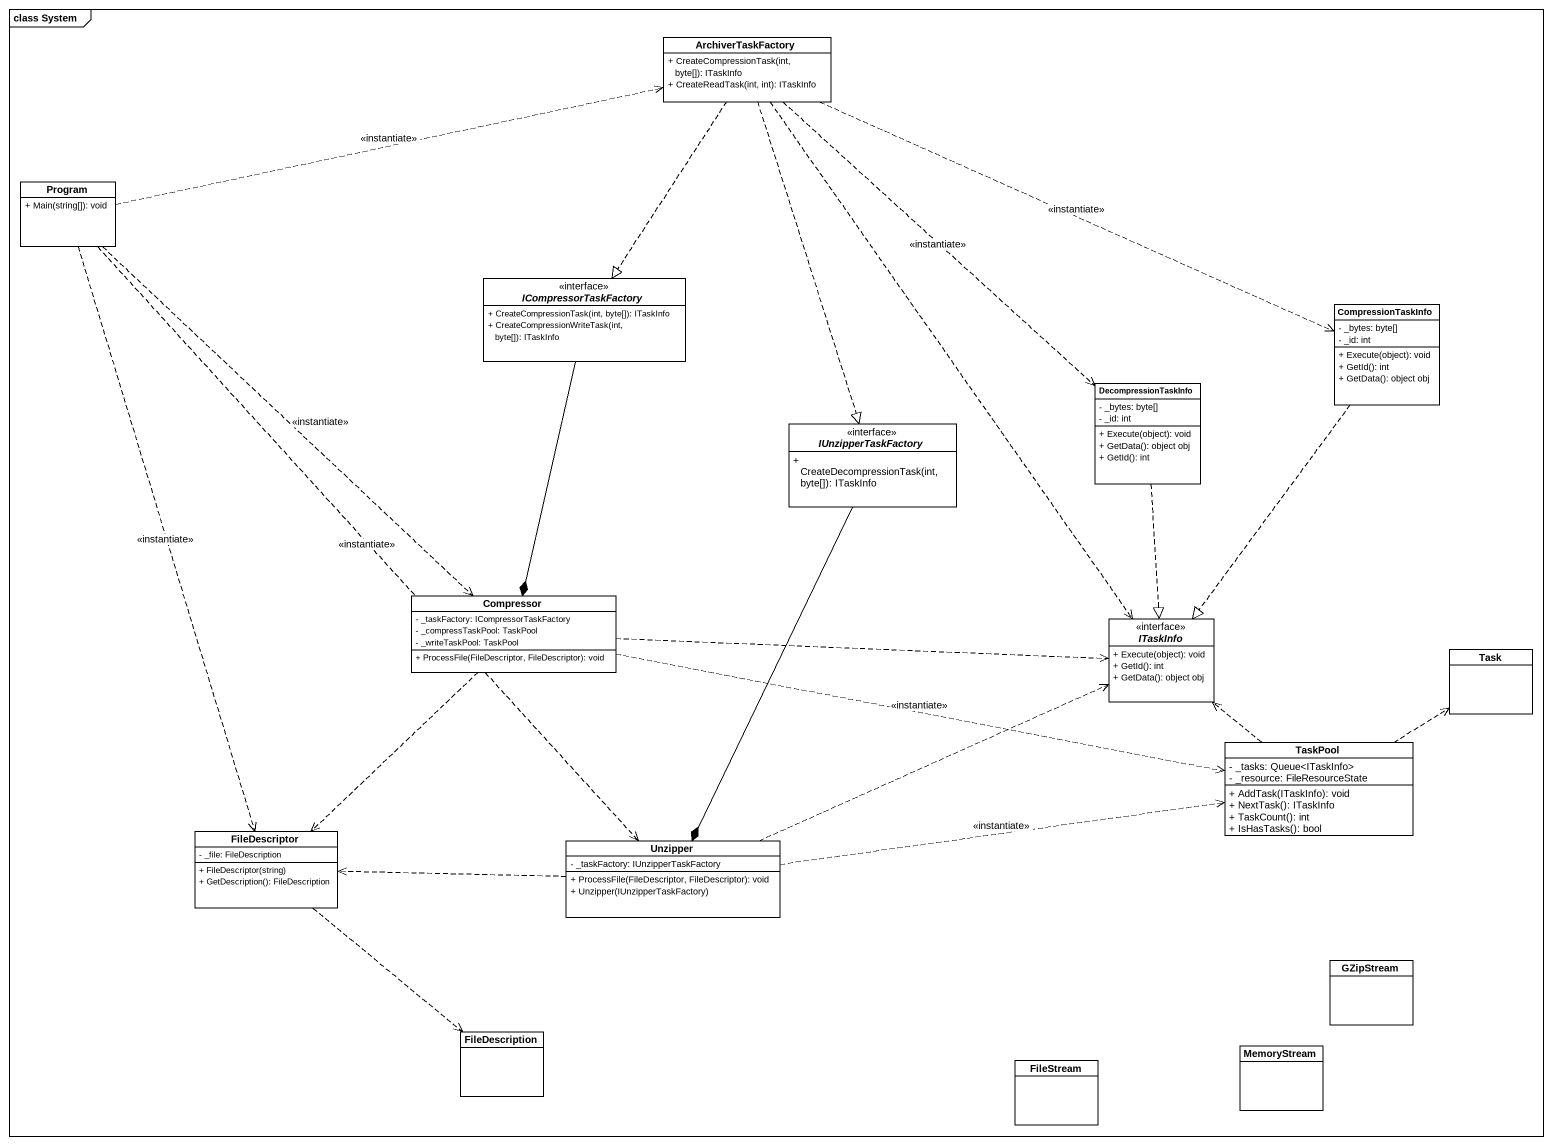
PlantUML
@startuml
mainframe class System
hide circle
hide empty members
skinparam classAttributeIconSize 0
class ArchiverTaskFactory {
  + CreateCompressionTask(int, byte[]): ITaskInfo
  + CreateReadTask(int, int): ITaskInfo
}
class Program {
  + Main(string[]): void
}
interface ICompressorTaskFactory {
  + CreateCompressionTask(int, byte[]): ITaskInfo
  + CreateCompressionWriteTask(int, byte[]): ITaskInfo
}
class CompressionTaskInfo {
  - _bytes: byte[]
  - _id: int
  + Execute(object): void
  + GetId(): int
  + GetData(): object obj
}
class DecompressionTaskInfo {
  - _bytes: byte[]
  - _id: int
  + Execute(object): void
  + GetData(): object obj
  + GetId(): int
}
interface IUnzipperTaskFactory {
  + CreateDecompressionTask(int, byte[]): ITaskInfo
}
class Compressor {
  - _taskFactory: ICompressorTaskFactory
  - _compressTaskPool: TaskPool
  - _writeTaskPool: TaskPool
  + ProcessFile(FileDescriptor, FileDescriptor): void
}
interface ITaskInfo {
  + Execute(object): void
  + GetId(): int
  + GetData(): object obj
}
class Task
class TaskPool {
  - _tasks: Queue<ITaskInfo>
  - _resource: FileResourceState
  + AddTask(ITaskInfo): void
  + NextTask(): ITaskInfo
  + TaskCount(): int
  + IsHasTasks(): bool
}
class FileDescriptor {
  - _file: FileDescription
  + FileDescriptor(string)
  + GetDescription(): FileDescription
}
class Unzipper {
  - _taskFactory: IUnzipperTaskFactory
  + ProcessFile(FileDescriptor, FileDescriptor): void
  + Unzipper(IUnzipperTaskFactory)
}
class GZipStream
class FileDescription
class FileStream
class MemoryStream
ArchiverTaskFactory ..|> ICompressorTaskFactory
ArchiverTaskFactory .right.> CompressionTaskInfo : <<instantiate>>
ArchiverTaskFactory ..> DecompressionTaskInfo : <<instantiate>>
ArchiverTaskFactory ..|> IUnzipperTaskFactory
ArchiverTaskFactory ..> ITaskInfo
Program .right.> ArchiverTaskFactory : <<instantiate>>
Program ..> Compressor : <<instantiate>>
Program ..> FileDescriptor : <<instantiate>>
Program ..> Unzipper : <<instantiate>>
ICompressorTaskFactory --* Compressor
CompressionTaskInfo ..|> ITaskInfo
DecompressionTaskInfo ..|> ITaskInfo
IUnzipperTaskFactory --* Unzipper
Compressor .right.> ITaskInfo
Compressor .right.> TaskPool : <<instantiate>>
Compressor ..> FileDescriptor
TaskPool .up.> ITaskInfo
TaskPool .up.> Task
FileDescriptor ..> FileDescription
Unzipper .right.> ITaskInfo
Unzipper .right.> TaskPool : <<instantiate>>
Unzipper .left.> FileDescriptor
@enduml
